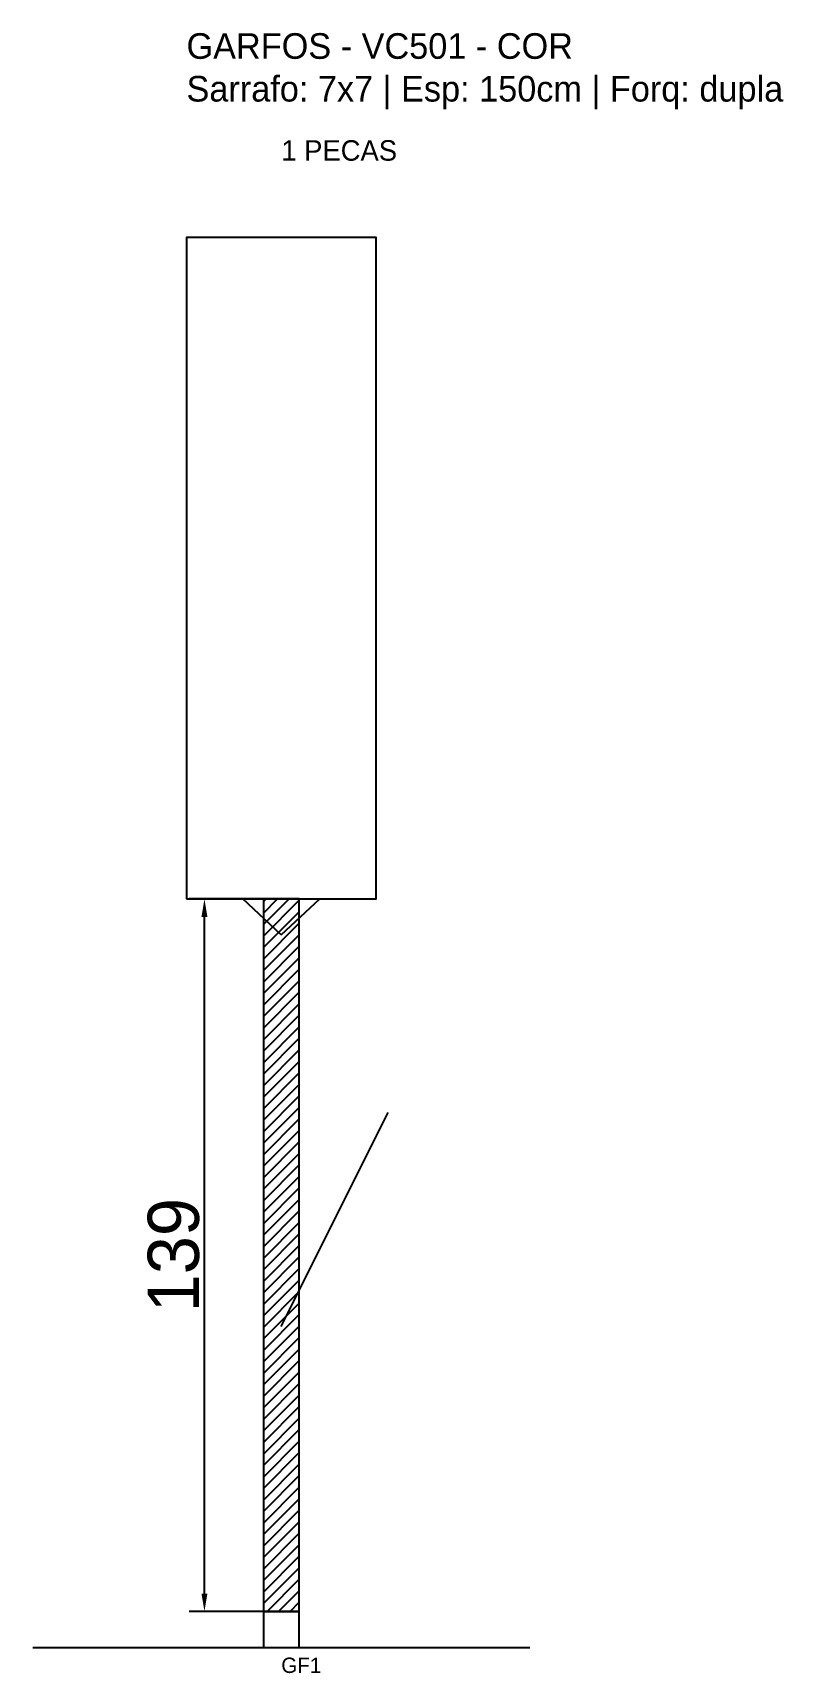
# Model space of a CAD drawing. Header units: metres. Extents: x -30 to 116, y -12 to 308.
import ezdxf

# ---------------------------------------------------------------- set-up
doc = ezdxf.new("R2010")
doc.units = ezdxf.units.M
for name, color, linetype in [('BARRA_ANCORAGEM', 1, 'Continuous'), ('COTA', 241, 'Continuous'), ('GARFOS OK', 3, 'Continuous'), ('NOME DA VIGA', 6, 'Continuous'), ('SARR_7x7', 40, 'Continuous'), ('VIGAS', 3, 'Continuous')]:
    doc.layers.add(name, color=color, linetype=linetype)
doc.dimstyles.new('EZ DXF', dxfattribs={"dimtxt": 10, "dimasz": 3.5, "dimexe": 3, "dimexo": 1.5, "dimgap": 1, "dimtad": 1, "dimdec": 1, "dimdsep": 46, "dimcen": 2.5, "dimazin": 3, "dimtfac": 1, "dimtmove": 0, "dimatfit": 3})

msp = doc.modelspace()

# ---------------------------------------------------------------- hatches: boundary and pattern name
at = {"layer": 'COTA'}
h = msp.add_hatch(dxfattribs=at)
h.set_pattern_fill('ANSI31', scale=0.5)
h.paths.add_polyline_path([(15, 0), (22, 0), (22, 139), (15, 139)])

# ---------------------------------------------------------------- linework, layer by layer
at = {"layer": 'BARRA_ANCORAGEM'}
msp.add_line((18.5, 55.6), (39.35, 97.3), dxfattribs=at)
at = {"layer": 'GARFOS OK'}
for p, q in [((18.5, 132), (11, 139)), ((11, 139), (26, 139)), ((18.5, 132), (26, 139))]:
    msp.add_line(p, q, dxfattribs=at)
at = {"layer": 'GARFOS OK', "linetype": 'CONTINUOUS'}
msp.add_line((-30, -7), (67, -7), dxfattribs=at)
at = {"layer": 'GARFOS OK'}
msp.add_lwpolyline([(15, 0), (22, 0), (22, 139), (15, 139), (15, 0)], dxfattribs=at)
at = {"layer": 'SARR_7x7'}
msp.add_lwpolyline([(15, -7), (22, -7), (22, 0), (15, 0), (15, -7)], dxfattribs=at)
at = {"layer": 'VIGAS'}
msp.add_lwpolyline([(0, 139), (37, 139), (37, 268), (0, 268), (0, 139)], dxfattribs=at)

# ---------------------------------------------------------------- texts
at = {"layer": 'NOME DA VIGA'}
for s, height, p in [('1 PECAS', 4, (18.5, 283)), ('GF1', 3, (18.5, -12))]:
    msp.add_text(s, height=height, dxfattribs=at).set_placement(p)
at = {"layer": 'NOME DA VIGA', "insert": (0, 293), "char_height": 5, "attachment_point": 7}
msp.add_mtext('GARFOS - VC501 - COR\\PSarrafo: 7x7 | Esp: 150cm | Forq: dupla', dxfattribs=at)

# ---------------------------------------------------------------- dimensions: what is measured, and where the dimension line sits
at = {"layer": 'COTA'}
msp.add_linear_dim(base=(3.5, 0), p1=(18.5, 0), p2=(18.5, 139), angle=90, dimstyle='EZ DXF', dxfattribs=at).render()

doc.saveas('drawing.dxf')
